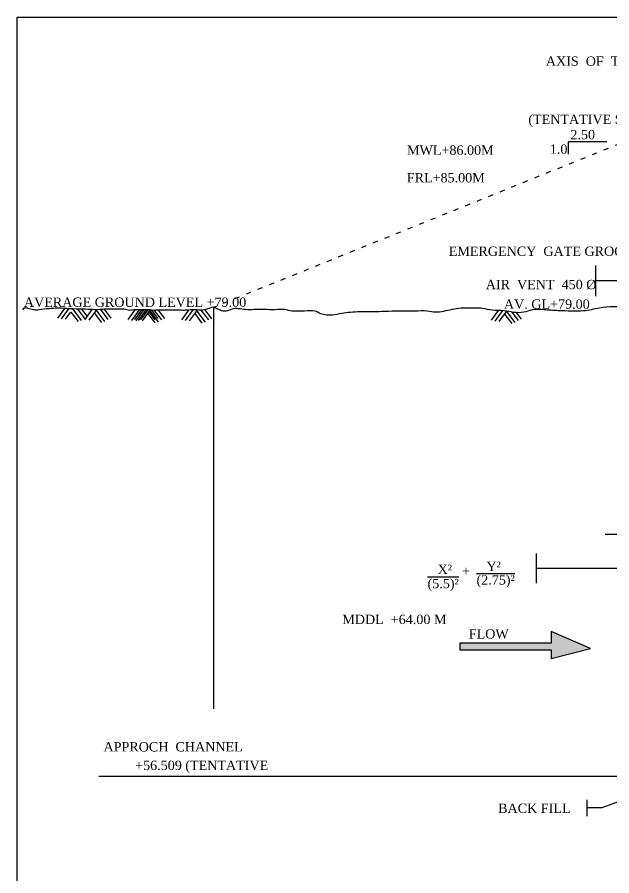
# Model space of a CAD drawing. Header units: millimetres. Extents: x -187 to 152807, y 3316 to 89069.
# Drawn here: x -187 to 28514, y 47666 to 89069 of the extents above; entities that cross this region are included whole.
import ezdxf

# ---------------------------------------------------------------- set-up
doc = ezdxf.new("R2010")
doc.units = ezdxf.units.MM
doc.header["$MEASUREMENT"] = 0
doc.linetypes.add('ACAD_ISO03W100', pattern=[30, 12, -18])
for name, color, linetype in [('DIM', 5, 'Continuous'), ('DOT LINE', 3, 'ACAD_ISO03W100'), ('DWG. LINE', 1, 'Continuous'), ('HATCH', 2, 'Continuous'), ('TEXT', 7, 'Continuous')]:
    doc.layers.add(name, color=color, linetype=linetype)
doc.layers.add('TITLE', color=7, linetype='Continuous', lineweight=30)
doc.styles.get("Standard").update_dxf_attribs({"font": 'times.ttf', "height": 350})
doc.dimstyles.get("Standard").update_dxf_attribs({"dimtxt": 350, "dimasz": 250, "dimexe": 0.18, "dimexo": 0.0625, "dimgap": 0.09, "dimtad": 0, "dimtih": 1, "dimtoh": 1, "dimdec": 1, "dimzin": 0, "dimdsep": 46, "dimtxsty": 'Standard', "dimcen": 0.09, "dimse1": 1, "dimse2": 1, "dimclrd": 5, "dimclre": 5, "dimclrt": 4, "dimadec": 0, "dimazin": 0, "dimtfac": 1, "dimtdec": 1, "dimtofl": 0, "dimtmove": 0, "dimatfit": 3, "dimfxl": 0, "dimtolj": 1, "dimtzin": 0, "dimarcsym": 0})

msp = doc.modelspace()

# ---------------------------------------------------------------- hatches: boundary and pattern name
at = {"layer": 'DWG. LINE'}
msp.add_hatch(color=250, dxfattribs=at).paths.add_polyline_path([(25591.09, 59443.76), (25591.09, 58890.86), (21178.45, 58890.86), (21178.45, 58570.47), (25587.03, 58570.47), (25587.03, 58142.68), (27483.21, 58624.99)])

# ---------------------------------------------------------------- linework, layer by layer
at = {"layer": 'DIM'}
for p, q in [((27717.37, 77095.28), (27717.37, 75610.46)), ((24858.9, 63205.8), (24858.9, 61777.88)), ((27304.56, 51330.53), (27304.56, 50547.75))]:
    msp.add_line(p, q, dxfattribs=at)
at = {"layer": 'DOT LINE', "ltscale": 20}
msp.add_line((35572.62, 85652.1), (9291.97, 75077.69), dxfattribs=at)
at = {"layer": 'DWG. LINE'}
for p, q in [((28266.39, 83056.81), (26411.98, 83056.81)), ((26411.98, 83056.81), (26411.98, 82463.18)), ((9291.97, 75077.69), (9291.97, 55715.39)), ((32178.13, 64120.54), (28187.61, 64120.54)), ((27483.21, 58624.99), (25591.09, 59443.76)), ((25591.09, 59443.76), (25591.09, 58890.86)), ((21178.45, 58890.86), (21178.45, 58570.47)), ((25591.09, 58890.86), (21178.45, 58890.86)), ((21178.45, 58570.47), (25587.03, 58570.47)), ((25587.03, 58142.68), (27483.21, 58624.99)), ((25587.03, 58570.47), (25587.03, 58142.68)), ((30853.55, 52459.9), (3747.39, 52459.9))]:
    msp.add_line(p, q, dxfattribs=at)
msp.add_spline([(32401.5, 75209.73), (32065.65, 75288.02), (31673.92, 75346.73), (31393.18, 75411.98), (30896.99, 75411.98), (30407.33, 75333.69), (30041.71, 75190.15), (29264.78, 75111.87), (27923.28, 75038.53), (27146.35, 74901.52), (26571.81, 74895), (25918.93, 74914.57), (25246.46, 74960.24), (24667.93, 74953.86), (24263.15, 74842.95), (23766.95, 74836.43), (23316.46, 74914.72), (22735.4, 74934.29), (22278.38, 75025.63), (21893.18, 75032.15), (21233.77, 75032.15), (20381.51, 74882.08), (20015.9, 74842.94), (19591.52, 74895.13), (19030.04, 74895.13), (18246.58, 74895.13), (17574.11, 74875.56), (16988.36, 74856.69), (16355.07, 74856.69), (15460.62, 74778.4), (15029.71, 74706.63), (14468.23, 74771.87), (14180.96, 74895.83), (13678.24, 74895.83), (13293.04, 74895.83), (13071.06, 74895.83), (12733.98, 74967.79), (12374.9, 74967.79), (11859.12, 74967.79), (11232.35, 74967.79), (10840.62, 74967.79), (10481.53, 75013.46), (10259.55, 75013.46), (9965.76, 74909.08), (9671.96, 74909.08), (9280.23, 75078.7), (8925.17, 74974.02), (8233.11, 74960.97), (7926.26, 74934.88), (7691.22, 74934.88), (7417.01, 74934.88), (7208.09, 74934.88), (6946.93, 74934.88), (6738.01, 74934.88), (6483.39, 74934.88), (6352.81, 74934.88), (6231.47, 74953.76), (5891.97, 74953.76), (5461.07, 74953.76), (5167.27, 74940.71), (5043.22, 74979.86), (4775.54, 74992.91), (4501.33, 74992.91), (4148.77, 74992.91), (3900.68, 74973.34), (2993.17, 74986.38), (2343.51, 75007.37), (2154.17, 75020.42), (1351.12, 75013.89), (874.52, 74955.18), (606.83, 74955.18), (319.57, 75033.46), (149.82, 75033.46), (72.83, 74961.69)], degree=3, dxfattribs=at)
at = {"layer": 'HATCH'}
for p, q in [((1778.87, 74557.9), (2116.27, 75025.05)), ((1953.19, 74519.19), (2307.47, 75009.69)), ((2497.03, 74975.67), (2502.14, 74982.75)), ((2502.14, 74982.75), (2908.53, 74446.7)), ((2727.51, 74993.26), (3065.96, 74546.81)), ((2923.88, 74988.53), (3194.97, 74630.94)), ((3080.06, 74471.85), (3438.57, 74968.22)), ((3241.67, 74975.67), (3243.14, 74977.72)), ((3280.21, 74452.5), (3650.19, 74964.75)), ((3836.55, 74969.44), (4192.83, 74499.48)), ((4018.92, 74983.18), (4339.54, 74560.27)), ((5175.08, 74488.36), (5512.49, 74955.51)), ((5349.41, 74449.65), (5713.1, 74953.19)), ((5491.11, 74487.61), (5828.52, 74954.77)), ((5549.56, 74430.29), (5928.34, 74954.72)), ((5665.43, 74448.9), (6034.09, 74959.31)), ((5785.34, 74481.43), (6131.71, 74960.99)), ((5865.59, 74429.55), (6242.98, 74952.06)), ((6302.86, 74941.73), (6608.88, 74538.06)), ((7755.63, 74479.47), (8093.04, 74946.62)), ((7929.96, 74440.76), (8305.88, 74961.23)), ((8130.11, 74421.4), (8511.12, 74948.92)), ((8441.19, 74954.07), (8885.29, 74368.27)), ((8684.03, 74941.53), (9042.73, 74468.38)), ((8863.93, 74958.54), (9189.43, 74529.17)), ((2153.34, 74499.83), (2408.14, 74852.6)), ((2408.14, 74852.6), (2751.09, 74400.22)), ((3535, 74805.26), (3877.96, 74352.88)), ((3629.01, 74935.42), (4035.4, 74399.37)), ((6120.38, 74782.31), (6463.33, 74329.93)), ((6174.32, 74856.99), (6462.18, 74477.27)), ((6214.38, 74912.47), (6620.77, 74376.41)), ((6432.02, 74933.18), (6778.21, 74476.53)), ((6622.63, 74936.04), (6924.91, 74537.31)), ((8384.9, 74774.17), (8727.86, 74321.79)), ((22708.47, 74454.89), (23045.88, 74922.05)), ((22882.8, 74416.18), (23246.49, 74919.72)), ((23082.95, 74396.83), (23444.19, 74896.98)), ((23337.74, 74749.59), (23680.7, 74297.21)), ((23431.75, 74879.75), (23838.13, 74343.69)), ((23687.84, 74849.73), (23995.57, 74443.81)), ((23902.02, 74821.51), (24142.27, 74504.59))]:
    msp.add_line(p, q, dxfattribs=at)
at = {"layer": 'TITLE'}
for p, q in [((-187.08, 3316.08), (-187.08, 89069.44)), ((-187.08, 89069.44), (152807.11, 89069.44))]:
    msp.add_line(p, q, dxfattribs=at)

# ---------------------------------------------------------------- texts
at = {"layer": 'TEXT'}
for s, p in [('AXIS  OF  THE  DAM ', (25327.79, 86724.12)), ('(TENTATIVE SLOPE)', (24483.4, 83920.39)), ('2.50', (26513.7, 83180.65)), ('MWL+86.00M', (18630.47, 82434.09)), ('1.0', (25519.83, 82484.02)), ('FRL+85.00M', (18616.77, 81102.2)), ('EMERGENCY  GATE GROOVE', (20641.72, 77557.85)), ('AIR  VENT  450 %%C', (22428.41, 75953.84)), ('AVERAGE GROUND LEVEL +79.00', (139.48, 75101.16)), ('AV. GL+79.00', (23306.03, 75009.4)), ('X²', (20106.92, 62218.37)), ('+', (21284.83, 62135.74)), ('Y²', (22459.81, 62365.81)), ('%%O(2.75)²', (21982.24, 61709.85)), ('%%O(5.5)²', (19618.79, 61535.63)), ('MDDL  +64.00 M', (15504, 59806.1)), ('FLOW', (21609.07, 59105.8)), ('APPROCH  CHANNEL', (3978.66, 53663.08)), ('+56.509 (TENTATIVE', (5507.19, 52768.11)), ('BACK FILL', (23027.08, 50698.82))]:
    msp.add_text(s, height=450, dxfattribs=at).set_placement(p)

# ---------------------------------------------------------------- leaders
at = {"layer": 'DIM'}
for points in [[(37028.15, 76352.87), (27717.37, 76352.87)], [(34451.16, 63040.47), (33820.81, 62491.84), (24858.9, 62491.84)], [(29910.49, 51638.43), (28025.23, 50939.14), (27304.56, 50939.14)]]:
    msp.add_leader(points, dimstyle='Standard', override={"dimgap": 0.09, "dimtad": 0}, dxfattribs=at)

doc.saveas('drawing.dxf')
